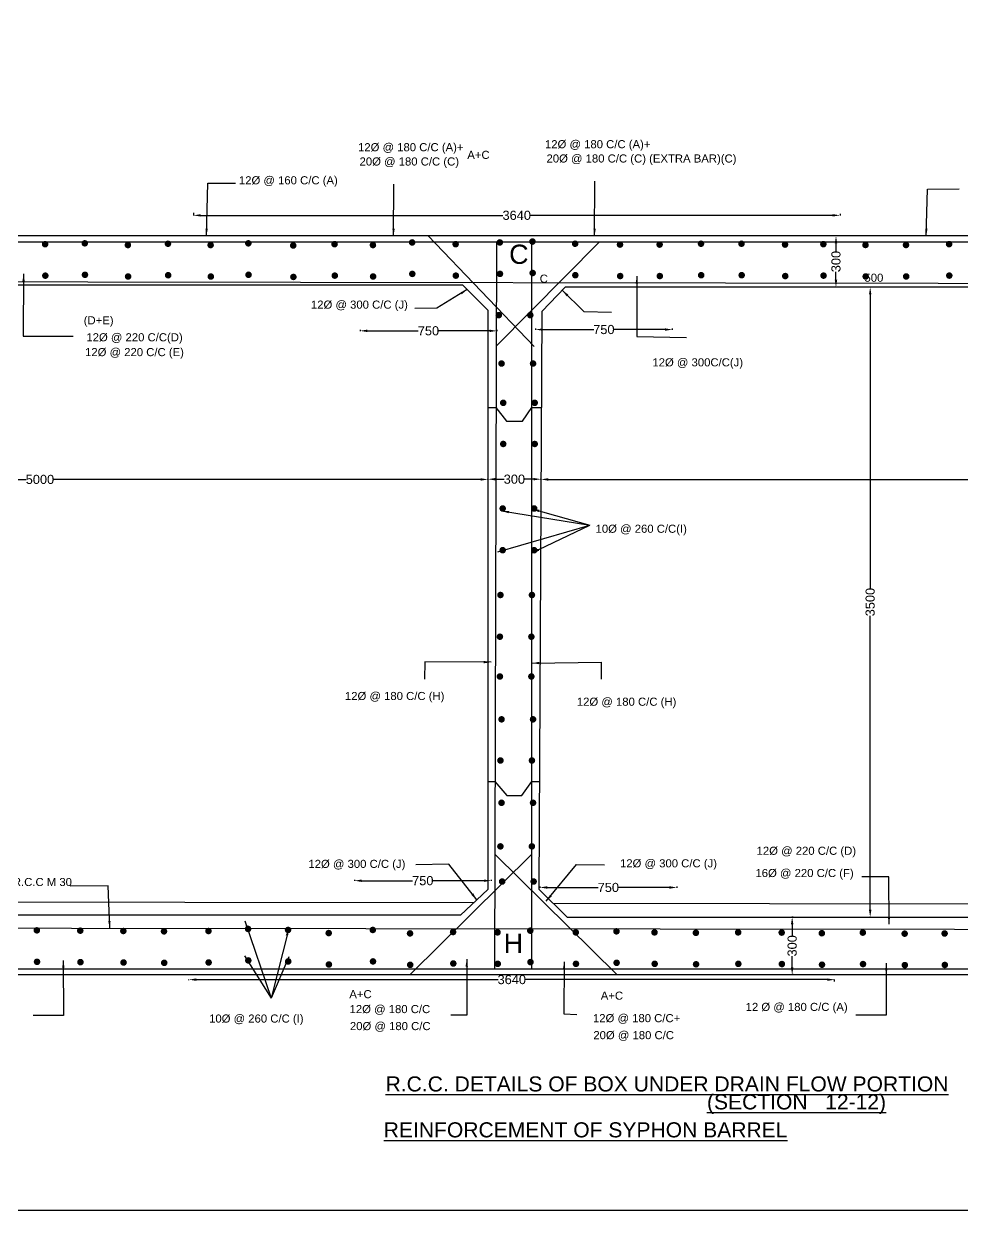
# Model space of a CAD drawing. Header units: metres. Extents: x 5124 to 2275406, y 2311 to 13259777.
# Drawn here: x 2257589 to 2262720, y 13246794 to 13253281 of the extents above; entities that cross this region are included whole.
import ezdxf

# ---------------------------------------------------------------- set-up
doc = ezdxf.new("R2010")
doc.units = ezdxf.units.M
doc.header["$MEASUREMENT"] = 0
doc.layers.add('TEXT', color=7, linetype='Continuous')
doc.styles.get("Standard").update_dxf_attribs({"font": 'arial.ttf'})
doc.dimstyles.new('ISO-25', dxfattribs={"dimtxt": 50, "dimasz": 40, "dimexe": 1.25, "dimexo": 0.625, "dimtad": 0, "dimlfac": 100, "dimtxsty": 'Standard', "dimcen": 0, "dimadec": 0, "dimazin": 0, "dimtfac": 1, "dimtmove": 0, "dimatfit": 3, "dimfxl": 1, "dimarcsym": 0})

# ---------------------------------------------------------------- blocks, each defined once
blk = doc.blocks.new('*D57')
at = {"color": 0, "lineweight": -2, "transparency": 16777216}
for p, q in [((2260387.1, 13251614.4), (2260387.1, 13251607.8)), ((2260427.1, 13251609), (2260705.4, 13251609)), ((2261094.8, 13251609), (2260816.5, 13251609)), ((2261134.8, 13251614.4), (2261134.8, 13251607.8))]:
    blk.add_line(p, q, dxfattribs=at)
at = {"color": 0, "transparency": 16777216}
for points in [[(2260427.1, 13251615.7), (2260427.1, 13251602.3), (2260387.1, 13251609)], [(2261094.8, 13251615.7), (2261094.8, 13251602.3), (2261134.8, 13251609)]]:
    blk.add_solid(points, dxfattribs=at)
at = {"layer": 'Defpoints', "color": 0, "transparency": 16777216}
for p in [(2260387.1, 13251615), (2260387.1, 13251609), (2261134.8, 13251615)]:
    blk.add_point(p, dxfattribs=at)
at = {"color": 0, "transparency": 16777216, "insert": (2260760.9, 13251609), "char_height": 50, "attachment_point": 5}
blk.add_mtext('750', dxfattribs=at)
blk = doc.blocks.new('*D58')
at = {"color": 0, "lineweight": -2, "transparency": 16777216}
for p, q in [((2259428.1, 13251607.4), (2259428.1, 13251600.8)), ((2259468.1, 13251602), (2259746.4, 13251602)), ((2260135.8, 13251602), (2259857.5, 13251602)), ((2260175.8, 13251607.4), (2260175.8, 13251600.8))]:
    blk.add_line(p, q, dxfattribs=at)
at = {"color": 0, "transparency": 16777216}
for points in [[(2259468.1, 13251608.7), (2259468.1, 13251595.3), (2259428.1, 13251602)], [(2260135.8, 13251608.7), (2260135.8, 13251595.3), (2260175.8, 13251602)]]:
    blk.add_solid(points, dxfattribs=at)
at = {"layer": 'Defpoints', "color": 0, "transparency": 16777216}
for p in [(2259428.1, 13251608), (2259428.1, 13251602), (2260175.8, 13251608)]:
    blk.add_point(p, dxfattribs=at)
at = {"color": 0, "transparency": 16777216, "insert": (2259801.9, 13251602), "char_height": 50, "attachment_point": 5}
blk.add_mtext('750', dxfattribs=at)
blk = doc.blocks.new('*D65')
at = {"color": 0, "lineweight": -2, "transparency": 16777216}
for p, q in [((2259397.1, 13248600.9), (2259397.1, 13248594.2)), ((2259437.1, 13248595.5), (2259715.4, 13248595.5)), ((2260104.8, 13248595.5), (2259826.5, 13248595.5)), ((2260144.8, 13248600.9), (2260144.8, 13248594.2))]:
    blk.add_line(p, q, dxfattribs=at)
at = {"color": 0, "transparency": 16777216}
for points in [[(2259437.1, 13248602.2), (2259437.1, 13248588.8), (2259397.1, 13248595.5)], [(2260104.8, 13248602.2), (2260104.8, 13248588.8), (2260144.8, 13248595.5)]]:
    blk.add_solid(points, dxfattribs=at)
at = {"layer": 'Defpoints', "color": 0, "transparency": 16777216}
for p in [(2259397.1, 13248601.5), (2259397.1, 13248595.5), (2260144.8, 13248601.5)]:
    blk.add_point(p, dxfattribs=at)
at = {"color": 0, "transparency": 16777216, "insert": (2259770.9, 13248595.5), "char_height": 50, "attachment_point": 5}
blk.add_mtext('750', dxfattribs=at)
blk = doc.blocks.new('*D66')
at = {"color": 0, "lineweight": -2, "transparency": 16777216}
for p, q in [((2260411.6, 13248563.9), (2260411.6, 13248557.2)), ((2260451.6, 13248558.5), (2260729.9, 13248558.5)), ((2261119.3, 13248558.5), (2260841, 13248558.5)), ((2261159.3, 13248563.9), (2261159.3, 13248557.2))]:
    blk.add_line(p, q, dxfattribs=at)
at = {"color": 0, "transparency": 16777216}
for points in [[(2260451.6, 13248565.2), (2260451.6, 13248551.8), (2260411.6, 13248558.5)], [(2261119.3, 13248565.2), (2261119.3, 13248551.8), (2261159.3, 13248558.5)]]:
    blk.add_solid(points, dxfattribs=at)
at = {"layer": 'Defpoints', "color": 0, "transparency": 16777216}
for p in [(2260411.6, 13248564.5), (2260411.6, 13248558.5), (2261159.3, 13248564.5)]:
    blk.add_point(p, dxfattribs=at)
at = {"color": 0, "transparency": 16777216, "insert": (2260785.4, 13248558.5), "char_height": 50, "attachment_point": 5}
blk.add_mtext('750', dxfattribs=at)
blk = doc.blocks.new('*D81')
at = {"color": 0, "lineweight": -2, "transparency": 16777216}
for p, q in [((2258492.5, 13248051.1), (2258492.5, 13248055.8)), ((2258532.5, 13248054.5), (2260182.3, 13248054.5)), ((2261982.5, 13248054.5), (2260332.7, 13248054.5)), ((2262022.5, 13248045.1), (2262022.5, 13248055.8))]:
    blk.add_line(p, q, dxfattribs=at)
at = {"color": 0, "transparency": 16777216}
for points in [[(2258532.5, 13248061.2), (2258532.5, 13248047.8), (2258492.5, 13248054.5)], [(2261982.5, 13248061.2), (2261982.5, 13248047.8), (2262022.5, 13248054.5)]]:
    blk.add_solid(points, dxfattribs=at)
at = {"layer": 'Defpoints', "color": 0, "transparency": 16777216}
for p in [(2258492.5, 13248050.5), (2262022.5, 13248054.5), (2262022.5, 13248044.5)]:
    blk.add_point(p, dxfattribs=at)
at = {"color": 0, "transparency": 16777216, "insert": (2260257.5, 13248054.5), "char_height": 50, "attachment_point": 5}
blk.add_mtext('3640', dxfattribs=at)
blk = doc.blocks.new('*D82')
at = {"color": 0, "lineweight": -2, "transparency": 16777216}
for p, q in [((2261795.9, 13248396.8), (2261789.2, 13248396.8)), ((2261790.5, 13248356.8), (2261790.5, 13248295.2)), ((2261790.5, 13248122), (2261790.5, 13248183.6)), ((2261795.9, 13248082), (2261789.2, 13248082))]:
    blk.add_line(p, q, dxfattribs=at)
at = {"color": 0, "transparency": 16777216}
for points in [[(2261783.8, 13248356.8), (2261797.2, 13248356.8), (2261790.5, 13248396.8)], [(2261783.8, 13248122), (2261797.2, 13248122), (2261790.5, 13248082)]]:
    blk.add_solid(points, dxfattribs=at)
at = {"layer": 'Defpoints', "color": 0, "transparency": 16777216}
for p in [(2261790.5, 13248396.8), (2261796.5, 13248396.8), (2261796.5, 13248082)]:
    blk.add_point(p, dxfattribs=at)
at = {"color": 0, "transparency": 16777216, "insert": (2261790.5, 13248239.4), "char_height": 50, "attachment_point": 5, "rotation": 90}
blk.add_mtext('300', dxfattribs=at)
blk = doc.blocks.new('*D83')
at = {"color": 0, "lineweight": -2, "transparency": 16777216}
for p, q in [((2262216.4, 13251841.1), (2262215.8, 13251841.1)), ((2262217, 13251801.1), (2262217, 13250194.1)), ((2262217, 13248436.8), (2262217, 13250043.8)), ((2262216.4, 13248396.8), (2262215.8, 13248396.8))]:
    blk.add_line(p, q, dxfattribs=at)
at = {"color": 0, "transparency": 16777216}
for points in [[(2262210.3, 13251801.1), (2262223.7, 13251801.1), (2262217, 13251841.1)], [(2262210.3, 13248436.8), (2262223.7, 13248436.8), (2262217, 13248396.8)]]:
    blk.add_solid(points, dxfattribs=at)
at = {"layer": 'Defpoints', "color": 0, "transparency": 16777216}
for p in [(2262217, 13251841.1), (2262217, 13251841.1), (2262217, 13248396.8)]:
    blk.add_point(p, dxfattribs=at)
at = {"color": 0, "transparency": 16777216, "insert": (2262217, 13250118.9), "char_height": 50, "attachment_point": 5, "rotation": 90}
blk.add_mtext('3500', dxfattribs=at)
blk = doc.blocks.new('*D84')
at = {"color": 0, "lineweight": -2, "transparency": 16777216}
for p, q in [((2260416.4, 13250790.1), (2260416.4, 13250790.7)), ((2260456.4, 13250789.5), (2262779.4, 13250789.5)), ((2265252.9, 13250789.5), (2262929.8, 13250789.5)), ((2265292.9, 13250790.1), (2265292.9, 13250790.7))]:
    blk.add_line(p, q, dxfattribs=at)
at = {"color": 0, "transparency": 16777216}
for points in [[(2260456.4, 13250796.2), (2260456.4, 13250782.8), (2260416.4, 13250789.5)], [(2265252.9, 13250796.2), (2265252.9, 13250782.8), (2265292.9, 13250789.5)]]:
    blk.add_solid(points, dxfattribs=at)
at = {"layer": 'Defpoints', "color": 0, "transparency": 16777216}
for p in [(2260416.4, 13250789.5), (2265292.9, 13250789.5), (2265292.9, 13250789.5)]:
    blk.add_point(p, dxfattribs=at)
at = {"color": 0, "transparency": 16777216, "insert": (2262854.6, 13250789.5), "char_height": 50, "attachment_point": 5}
blk.add_mtext('5000', dxfattribs=at)
blk = doc.blocks.new('*D97')
at = {"color": 0, "lineweight": -2, "transparency": 16777216}
for p, q in [((2262029.4, 13252120.7), (2262028.8, 13252120.7)), ((2262030, 13252080.7), (2262030, 13252036.6)), ((2262030, 13251881.1), (2262030, 13251925.1)), ((2262029.4, 13251841.1), (2262028.8, 13251841.1))]:
    blk.add_line(p, q, dxfattribs=at)
at = {"color": 0, "transparency": 16777216}
for points in [[(2262023.3, 13252080.7), (2262036.7, 13252080.7), (2262030, 13252120.7)], [(2262023.3, 13251881.1), (2262036.7, 13251881.1), (2262030, 13251841.1)]]:
    blk.add_solid(points, dxfattribs=at)
at = {"layer": 'Defpoints', "color": 0, "transparency": 16777216}
for p in [(2262030, 13252120.7), (2262030, 13252120.7), (2262030, 13251841.1)]:
    blk.add_point(p, dxfattribs=at)
at = {"color": 0, "transparency": 16777216, "insert": (2262030, 13251980.9), "char_height": 50, "attachment_point": 5, "rotation": 90}
blk.add_mtext('300', dxfattribs=at)
blk = doc.blocks.new('*D98')
at = {"color": 0, "lineweight": -2, "transparency": 16777216}
for p, q in [((2258517, 13252246.9), (2258517, 13252232.2)), ((2258557, 13252233.5), (2260209.3, 13252233.5)), ((2262012, 13252233.5), (2260359.7, 13252233.5)), ((2262052, 13252241.4), (2262052, 13252232.2))]:
    blk.add_line(p, q, dxfattribs=at)
at = {"color": 0, "transparency": 16777216}
for points in [[(2258557, 13252240.2), (2258557, 13252226.8), (2258517, 13252233.5)], [(2262012, 13252240.2), (2262012, 13252226.8), (2262052, 13252233.5)]]:
    blk.add_solid(points, dxfattribs=at)
at = {"layer": 'Defpoints', "color": 0, "transparency": 16777216}
for p in [(2258517, 13252247.5), (2262052, 13252242), (2262052, 13252233.5)]:
    blk.add_point(p, dxfattribs=at)
at = {"color": 0, "transparency": 16777216, "insert": (2260284.5, 13252233.5), "char_height": 50, "attachment_point": 5}
blk.add_mtext('3640', dxfattribs=at)
blk = doc.blocks.new('*D100')
at = {"color": 0, "lineweight": -2, "transparency": 16777216}
for p, q in [((2260127.1, 13250790.1), (2260127.1, 13250792)), ((2260167.1, 13250790.7), (2260216, 13250790.7)), ((2260376.4, 13250790.7), (2260327.5, 13250790.7)), ((2260416.4, 13250791.1), (2260416.4, 13250792))]:
    blk.add_line(p, q, dxfattribs=at)
at = {"color": 0, "transparency": 16777216}
for points in [[(2260167.1, 13250797.4), (2260167.1, 13250784.1), (2260127.1, 13250790.7)], [(2260376.4, 13250797.4), (2260376.4, 13250784.1), (2260416.4, 13250790.7)]]:
    blk.add_solid(points, dxfattribs=at)
at = {"layer": 'Defpoints', "color": 0, "transparency": 16777216}
for p in [(2260127.1, 13250789.5), (2260416.4, 13250790.7), (2260416.4, 13250790.4)]:
    blk.add_point(p, dxfattribs=at)
at = {"color": 0, "transparency": 16777216, "insert": (2260271.7, 13250790.7), "char_height": 50, "attachment_point": 5}
blk.add_mtext('300', dxfattribs=at)
blk = doc.blocks.new('*D101')
at = {"color": 0, "lineweight": -2, "transparency": 16777216}
for p, q in [((2255228.6, 13250790.1), (2255228.6, 13250790.8)), ((2255268.6, 13250789.5), (2257602.6, 13250789.5)), ((2260087.1, 13250789.5), (2257753, 13250789.5)), ((2260127.1, 13250790.1), (2260127.1, 13250790.8))]:
    blk.add_line(p, q, dxfattribs=at)
at = {"color": 0, "transparency": 16777216}
for points in [[(2255268.6, 13250796.2), (2255268.6, 13250782.8), (2255228.6, 13250789.5)], [(2260087.1, 13250796.2), (2260087.1, 13250782.8), (2260127.1, 13250789.5)]]:
    blk.add_solid(points, dxfattribs=at)
at = {"layer": 'Defpoints', "color": 0, "transparency": 16777216}
for p in [(2255228.6, 13250789.5), (2255228.6, 13250789.5), (2260127.1, 13250789.5)]:
    blk.add_point(p, dxfattribs=at)
at = {"color": 0, "transparency": 16777216, "insert": (2257677.8, 13250789.5), "char_height": 50, "attachment_point": 5}
blk.add_mtext('5000', dxfattribs=at)

msp = doc.modelspace()

# ---------------------------------------------------------------- hatches: boundary and pattern name
h = msp.add_hatch(color=256)
edge = h.paths.add_edge_path()
edge.add_arc((2257706.19742, 13252075.79403), 18.02776, 0, 360)
h = msp.add_hatch(color=256)
edge = h.paths.add_edge_path()
edge.add_arc((2257922.86987, 13252080.54918), 18.02776, 0, 360)
h = msp.add_hatch(color=256)
edge = h.paths.add_edge_path()
edge.add_arc((2258158.58902, 13252071.03889), 18.02776, 0, 360)
h = msp.add_hatch(color=256)
edge = h.paths.add_edge_path()
edge.add_arc((2258377.64065, 13252078.17209), 18.02776, 0, 360)
h = msp.add_hatch(color=256)
edge = h.paths.add_edge_path()
edge.add_arc((2258610.98063, 13252071.03889), 18.02776, 0, 360)
h = msp.add_hatch(color=256)
edge = h.paths.add_edge_path()
edge.add_arc((2258817.22688, 13252080.57915), 18.02776, 0, 360)
h = msp.add_hatch(color=256)
edge = h.paths.add_edge_path()
edge.add_arc((2259062.47071, 13252068.6908), 18.02776, 0, 360)
h = msp.add_hatch(color=256)
edge = h.paths.add_edge_path()
edge.add_arc((2259288.66518, 13252075.824), 18.02776, 0, 360)
h = msp.add_hatch(color=256)
edge = h.paths.add_edge_path()
edge.add_arc((2259498.1948, 13252071.06789), 18.02776, 0, 360)
h = msp.add_hatch(color=256)
edge = h.paths.add_edge_path()
edge.add_arc((2259712.48542, 13252085.33526), 18.02776, 0, 360)
h = msp.add_hatch(color=256)
edge = h.paths.add_edge_path()
edge.add_arc((2259950.5864, 13252075.824), 18.02776, 0, 360)
h = msp.add_hatch(color=256)
edge = h.paths.add_edge_path()
edge.add_arc((2260191.93608, 13252085.44159), 18.02776, 0, 360)
h = msp.add_hatch(color=256)
edge = h.paths.add_edge_path()
edge.add_arc((2260370.50982, 13252090.1977), 18.02776, 0, 360)
h = msp.add_hatch(color=256)
edge = h.paths.add_edge_path()
edge.add_arc((2260603.8498, 13252078.30839), 18.02776, 0, 360)
h = msp.add_hatch(color=256)
edge = h.paths.add_edge_path()
edge.add_arc((2260849.09362, 13252073.55325), 18.02776, 0, 360)
h = msp.add_hatch(color=256)
edge = h.paths.add_edge_path()
edge.add_arc((2261065.76342, 13252073.55325), 18.02776, 0, 360)
h = msp.add_hatch(color=256)
edge = h.paths.add_edge_path()
edge.add_arc((2261291.96055, 13252078.30839), 18.02776, 0, 360)
h = msp.add_hatch(color=256)
edge = h.paths.add_edge_path()
edge.add_arc((2261513.39402, 13252078.30839), 18.02776, 0, 360)
h = msp.add_hatch(color=256)
edge = h.paths.add_edge_path()
edge.add_arc((2261751.49233, 13252073.55325), 18.02776, 0, 360)
h = msp.add_hatch(color=256)
edge = h.paths.add_edge_path()
edge.add_arc((2261961.02195, 13252075.9313), 18.02776, 0, 360)
h = msp.add_hatch(color=256)
edge = h.paths.add_edge_path()
edge.add_arc((2262191.34529, 13252071.3695), 18.02776, 0, 360)
h = msp.add_hatch(color=256)
edge = h.paths.add_edge_path()
edge.add_arc((2262412.77875, 13252071.3695), 18.02776, 0, 360)
h = msp.add_hatch(color=256)
edge = h.paths.add_edge_path()
edge.add_arc((2262648.4979, 13252076.12561), 18.02776, 0, 360)
h = msp.add_hatch(color=256)
edge = h.paths.add_edge_path()
edge.add_arc((2257707.24831, 13251903.77461), 18.02776, 0, 360)
h = msp.add_hatch(color=256)
edge = h.paths.add_edge_path()
edge.add_arc((2257923.92076, 13251908.52975), 18.02776, 0, 360)
h = msp.add_hatch(color=256)
edge = h.paths.add_edge_path()
edge.add_arc((2258378.69154, 13251906.15267), 18.02776, 0, 360)
h = msp.add_hatch(color=256)
edge = h.paths.add_edge_path()
edge.add_arc((2258818.27777, 13251908.55972), 18.02776, 0, 360)
h = msp.add_hatch(color=256)
edge = h.paths.add_edge_path()
edge.add_arc((2259289.71607, 13251903.80458), 18.02776, 0, 360)
h = msp.add_hatch(color=256)
edge = h.paths.add_edge_path()
edge.add_arc((2259713.53631, 13251913.31583), 18.02776, 0, 360)
h = msp.add_hatch(color=256)
edge = h.paths.add_edge_path()
edge.add_arc((2259951.63729, 13251903.80458), 18.02776, 0, 360)
h = msp.add_hatch(color=256)
edge = h.paths.add_edge_path()
edge.add_arc((2260192.98697, 13251913.42217), 18.02776, 0, 360)
h = msp.add_hatch(color=256)
edge = h.paths.add_edge_path()
edge.add_arc((2260371.5607, 13251918.17828), 18.02776, 0, 360)
h = msp.add_hatch(color=256)
edge = h.paths.add_edge_path()
edge.add_arc((2260604.90068, 13251906.28897), 18.02776, 0, 360)
h = msp.add_hatch(color=256)
edge = h.paths.add_edge_path()
edge.add_arc((2261293.01144, 13251906.28897), 18.02776, 0, 360)
h = msp.add_hatch(color=256)
edge = h.paths.add_edge_path()
edge.add_arc((2261514.4449, 13251906.28897), 18.02776, 0, 360)
h = msp.add_hatch(color=256)
edge = h.paths.add_edge_path()
edge.add_arc((2261962.07284, 13251903.91188), 18.02776, 0, 360)
h = msp.add_hatch(color=256)
edge = h.paths.add_edge_path()
edge.add_arc((2262649.54879, 13251904.10618), 18.02776, 0, 360)
h = msp.add_hatch(color=256)
edge = h.paths.add_edge_path()
edge.add_arc((2258159.63991, 13251899.01947), 18.02776, 0, 360)
h = msp.add_hatch(color=256)
edge = h.paths.add_edge_path()
edge.add_arc((2258612.03152, 13251899.01947), 18.02776, 0, 360)
h = msp.add_hatch(color=256)
edge = h.paths.add_edge_path()
edge.add_arc((2259063.5216, 13251896.67138), 18.02776, 0, 360)
h = msp.add_hatch(color=256)
edge = h.paths.add_edge_path()
edge.add_arc((2259499.24569, 13251899.04847), 18.02776, 0, 360)
h = msp.add_hatch(color=256)
edge = h.paths.add_edge_path()
edge.add_arc((2260850.14451, 13251901.53382), 18.02776, 0, 360)
h = msp.add_hatch(color=256)
edge = h.paths.add_edge_path()
edge.add_arc((2261066.8143, 13251901.53382), 18.02776, 0, 360)
h = msp.add_hatch(color=256)
edge = h.paths.add_edge_path()
edge.add_arc((2261752.54322, 13251901.53382), 18.02776, 0, 360)
h = msp.add_hatch(color=256)
edge = h.paths.add_edge_path()
edge.add_arc((2262192.39618, 13251899.35007), 18.02776, 0, 360)
h = msp.add_hatch(color=256)
edge = h.paths.add_edge_path()
edge.add_arc((2262413.82964, 13251899.35007), 18.02776, 0, 360)
h = msp.add_hatch(color=256)
edge = h.paths.add_edge_path()
edge.add_arc((2260186.45371, 13251687.78272), 18.02776, 0, 360)
h = msp.add_hatch(color=256)
edge = h.paths.add_edge_path()
edge.add_arc((2260358.59409, 13251687.78272), 18.02776, 0, 360)
h = msp.add_hatch(color=256)
edge = h.paths.add_edge_path()
edge.add_arc((2260201.68093, 13251423.17574), 18.02776, 0, 360)
h = msp.add_hatch(color=256)
edge = h.paths.add_edge_path()
edge.add_arc((2260373.82131, 13251423.17574), 18.02776, 0, 360)
h = msp.add_hatch(color=256)
edge = h.paths.add_edge_path()
edge.add_arc((2260210.76018, 13251208.49536), 18.02776, 0, 360)
h = msp.add_hatch(color=256)
edge = h.paths.add_edge_path()
edge.add_arc((2260382.90056, 13251208.49536), 18.02776, 0, 360)
h = msp.add_hatch(color=256)
edge = h.paths.add_edge_path()
edge.add_arc((2260210.76018, 13250983.42791), 18.02776, 0, 360)
h = msp.add_hatch(color=256)
edge = h.paths.add_edge_path()
edge.add_arc((2260382.90056, 13250983.42791), 18.02776, 0, 360)
h = msp.add_hatch(color=256)
edge = h.paths.add_edge_path()
edge.add_arc((2260207.71687, 13250630.61829), 18.02776, 0, 360)
h = msp.add_hatch(color=256)
edge = h.paths.add_edge_path()
edge.add_arc((2260379.85725, 13250630.61829), 18.02776, 0, 360)
h = msp.add_hatch(color=256)
edge = h.paths.add_edge_path()
edge.add_arc((2260207.71687, 13250402.50963), 18.02776, 0, 360)
h = msp.add_hatch(color=256)
edge = h.paths.add_edge_path()
edge.add_arc((2260379.85725, 13250402.50963), 18.02776, 0, 360)
h = msp.add_hatch(color=256)
edge = h.paths.add_edge_path()
edge.add_arc((2260195.50896, 13250157.64341), 18.02776, 0, 360)
h = msp.add_hatch(color=256)
edge = h.paths.add_edge_path()
edge.add_arc((2260367.64933, 13250157.64341), 18.02776, 0, 360)
h = msp.add_hatch(color=256)
edge = h.paths.add_edge_path()
edge.add_arc((2260192.46298, 13249929.53378), 18.02776, 0, 360)
h = msp.add_hatch(color=256)
edge = h.paths.add_edge_path()
edge.add_arc((2260364.60336, 13249929.53378), 18.02776, 0, 360)
h = msp.add_hatch(color=256)
edge = h.paths.add_edge_path()
edge.add_arc((2260192.46298, 13249712.02197), 18.02776, 0, 360)
h = msp.add_hatch(color=256)
edge = h.paths.add_edge_path()
edge.add_arc((2260364.60336, 13249712.02197), 18.02776, 0, 360)
h = msp.add_hatch(color=256)
edge = h.paths.add_edge_path()
edge.add_arc((2260201.59824, 13249477.82897), 18.02776, 0, 360)
h = msp.add_hatch(color=256)
edge = h.paths.add_edge_path()
edge.add_arc((2260373.73862, 13249477.82897), 18.02776, 0, 360)
h = msp.add_hatch(color=256)
edge = h.paths.add_edge_path()
edge.add_arc((2260195.50896, 13249252.76151), 18.02776, 0, 360)
h = msp.add_hatch(color=256)
edge = h.paths.add_edge_path()
edge.add_arc((2260367.64933, 13249252.76151), 18.02776, 0, 360)
h = msp.add_hatch(color=256)
edge = h.paths.add_edge_path()
edge.add_arc((2260201.59824, 13249021.61068), 18.02776, 0, 360)
h = msp.add_hatch(color=256)
edge = h.paths.add_edge_path()
edge.add_arc((2260373.73862, 13249021.61068), 18.02776, 0, 360)
h = msp.add_hatch(color=256)
edge = h.paths.add_edge_path()
edge.add_arc((2260195.25557, 13248783.16812), 18.02776, 0, 360)
h = msp.add_hatch(color=256)
edge = h.paths.add_edge_path()
edge.add_arc((2260367.39595, 13248783.16812), 18.02776, 0, 360)
h = msp.add_hatch(color=256)
edge = h.paths.add_edge_path()
edge.add_arc((2260204.78292, 13248591.00773), 18.02776, 0, 360)
h = msp.add_hatch(color=256)
edge = h.paths.add_edge_path()
edge.add_arc((2260376.92329, 13248591.00773), 18.02776, 0, 360)
h = msp.add_hatch(color=256)
edge = h.paths.add_edge_path()
edge.add_arc((2257660.89451, 13248324.10168), 18.02776, 0, 360)
h = msp.add_hatch(color=256)
edge = h.paths.add_edge_path()
edge.add_arc((2257898.28335, 13248322.2205), 18.02776, 0, 360)
h = msp.add_hatch(color=256)
edge = h.paths.add_edge_path()
edge.add_arc((2258133.79178, 13248320.33836), 18.02776, 0, 360)
h = msp.add_hatch(color=256)
edge = h.paths.add_edge_path()
edge.add_arc((2258356.1081, 13248318.45718), 18.02776, 0, 360)
h = msp.add_hatch(color=256)
edge = h.paths.add_edge_path()
edge.add_arc((2258599.15146, 13248320.33836), 18.02776, 0, 360)
h = msp.add_hatch(color=256)
edge = h.paths.add_edge_path()
edge.add_arc((2258815.81859, 13248331.62736), 18.02776, 0, 360)
h = msp.add_hatch(color=256)
edge = h.paths.add_edge_path()
edge.add_arc((2259034.16607, 13248326.16943), 18.02776, 0, 360)
h = msp.add_hatch(color=256)
edge = h.paths.add_edge_path()
edge.add_arc((2259256.48238, 13248309.23594), 18.02776, 0, 360)
h = msp.add_hatch(color=256)
edge = h.paths.add_edge_path()
edge.add_arc((2259497.64268, 13248326.16943), 18.02776, 0, 360)
h = msp.add_hatch(color=256)
edge = h.paths.add_edge_path()
edge.add_arc((2259701.12035, 13248307.35476), 18.02776, 0, 360)
h = msp.add_hatch(color=256)
edge = h.paths.add_edge_path()
edge.add_arc((2259936.62612, 13248314.88043), 18.02776, 0, 360)
h = msp.add_hatch(color=256)
edge = h.paths.add_edge_path()
edge.add_arc((2260179.66948, 13248312.99926), 18.02776, 0, 360)
h = msp.add_hatch(color=256)
edge = h.paths.add_edge_path()
edge.add_arc((2260358.65398, 13248322.40611), 18.02776, 0, 360)
h = msp.add_hatch(color=256)
edge = h.paths.add_edge_path()
edge.add_arc((2260607.3492, 13248312.99926), 18.02776, 0, 360)
h = msp.add_hatch(color=256)
edge = h.paths.add_edge_path()
edge.add_arc((2260829.66552, 13248318.64375), 18.02776, 0, 360)
h = msp.add_hatch(color=256)
edge = h.paths.add_edge_path()
edge.add_arc((2261037.7655, 13248312.89002), 18.02776, 0, 360)
h = msp.add_hatch(color=256)
edge = h.paths.add_edge_path()
edge.add_arc((2261264.05065, 13248310.53613), 18.02776, 0, 360)
h = msp.add_hatch(color=256)
edge = h.paths.add_edge_path()
edge.add_arc((2261495.04881, 13248312.89002), 18.02776, 0, 360)
h = msp.add_hatch(color=256)
edge = h.paths.add_edge_path()
edge.add_arc((2261733.12045, 13248311.71356), 18.02776, 0, 360)
h = msp.add_hatch(color=256)
edge = h.paths.add_edge_path()
edge.add_arc((2261952.42813, 13248308.17258), 18.02776, 0, 360)
h = msp.add_hatch(color=256)
edge = h.paths.add_edge_path()
edge.add_arc((2262176.71287, 13248311.69616), 18.02776, 0, 360)
h = msp.add_hatch(color=256)
edge = h.paths.add_edge_path()
edge.add_arc((2262405.35585, 13248305.81192), 18.02776, 0, 360)
h = msp.add_hatch(color=256)
edge = h.paths.add_edge_path()
edge.add_arc((2262623.8927, 13248306.91105), 18.02776, 0, 360)
h = msp.add_hatch(color=256)
edge = h.paths.add_edge_path()
edge.add_arc((2257661.9454, 13248152.08226), 18.02776, 0, 360)
h = msp.add_hatch(color=256)
edge = h.paths.add_edge_path()
edge.add_arc((2257899.33423, 13248150.20108), 18.02776, 0, 360)
h = msp.add_hatch(color=256)
edge = h.paths.add_edge_path()
edge.add_arc((2258134.84267, 13248148.31894), 18.02776, 0, 360)
h = msp.add_hatch(color=256)
edge = h.paths.add_edge_path()
edge.add_arc((2258357.15899, 13248146.43776), 18.02776, 0, 360)
h = msp.add_hatch(color=256)
edge = h.paths.add_edge_path()
edge.add_arc((2258600.20235, 13248148.31894), 18.02776, 0, 360)
h = msp.add_hatch(color=256)
edge = h.paths.add_edge_path()
edge.add_arc((2258816.86948, 13248159.60793), 18.02776, 0, 360)
h = msp.add_hatch(color=256)
edge = h.paths.add_edge_path()
edge.add_arc((2259035.21695, 13248154.15), 18.02776, 0, 360)
h = msp.add_hatch(color=256)
edge = h.paths.add_edge_path()
edge.add_arc((2259498.69357, 13248154.15), 18.02776, 0, 360)
h = msp.add_hatch(color=256)
edge = h.paths.add_edge_path()
edge.add_arc((2259937.67701, 13248142.86101), 18.02776, 0, 360)
h = msp.add_hatch(color=256)
edge = h.paths.add_edge_path()
edge.add_arc((2260180.72037, 13248140.97983), 18.02776, 0, 360)
h = msp.add_hatch(color=256)
edge = h.paths.add_edge_path()
edge.add_arc((2260359.70487, 13248150.38668), 18.02776, 0, 360)
h = msp.add_hatch(color=256)
edge = h.paths.add_edge_path()
edge.add_arc((2260608.40009, 13248140.97983), 18.02776, 0, 360)
h = msp.add_hatch(color=256)
edge = h.paths.add_edge_path()
edge.add_arc((2260830.71641, 13248146.62433), 18.02776, 0, 360)
h = msp.add_hatch(color=256)
edge = h.paths.add_edge_path()
edge.add_arc((2261038.81639, 13248140.8706), 18.02776, 0, 360)
h = msp.add_hatch(color=256)
edge = h.paths.add_edge_path()
edge.add_arc((2261496.09969, 13248140.8706), 18.02776, 0, 360)
h = msp.add_hatch(color=256)
edge = h.paths.add_edge_path()
edge.add_arc((2261734.17134, 13248139.69414), 18.02776, 0, 360)
h = msp.add_hatch(color=256)
edge = h.paths.add_edge_path()
edge.add_arc((2262177.76375, 13248139.67674), 18.02776, 0, 360)
h = msp.add_hatch(color=256)
edge = h.paths.add_edge_path()
edge.add_arc((2259257.53327, 13248137.21651), 18.02776, 0, 360)
h = msp.add_hatch(color=256)
edge = h.paths.add_edge_path()
edge.add_arc((2259702.17124, 13248135.33533), 18.02776, 0, 360)
h = msp.add_hatch(color=256)
edge = h.paths.add_edge_path()
edge.add_arc((2261265.10154, 13248138.51671), 18.02776, 0, 360)
h = msp.add_hatch(color=256)
edge = h.paths.add_edge_path()
edge.add_arc((2261953.47902, 13248136.15315), 18.02776, 0, 360)
h = msp.add_hatch(color=256)
edge = h.paths.add_edge_path()
edge.add_arc((2262406.40674, 13248133.7925), 18.02776, 0, 360)
h = msp.add_hatch(color=256)
edge = h.paths.add_edge_path()
edge.add_arc((2262624.94359, 13248134.89162), 18.02776, 0, 360)

# ---------------------------------------------------------------- linework, layer by layer
for points in [[(2249759.9555, 13252120.68356), (2249759.9555, 13248081.99855), (2270754.88643, 13248081.99855), (2270766.52494, 13248081.99855), (2270766.52494, 13252120.68356)], [(2270766.52494, 13252120.68356), (2249759.9555, 13252120.68356)], [(2259799.89118, 13252120.68356), (2260380.667, 13251516.26004)], [(2249798.96605, 13252088.93668), (2270722.19804, 13252088.93668), (2270722.19804, 13248111.62801), (2249804.67754, 13248111.62801), (2249804.67754, 13252088.93668)], [(2260173.29325, 13252088.93668), (2260162.66054, 13248111.62801)], [(2260171.76885, 13251518.71328), (2260737.83263, 13252088.93668)], [(2260367.77125, 13248111.62801), (2260367.77125, 13252088.93668)], [(2270722.19804, 13251848.37681), (2249804.67754, 13251880.03668)], [(2255235.29785, 13251721.53431), (2255367.52421, 13251854.43903), (2259987.58005, 13251854.43903), (2260127.06252, 13251714.90648), (2260127.06252, 13248547.16508), (2259977.16287, 13248407.15393), (2255377.68994, 13248407.15393), (2255228.61649, 13248557.59268), (2255228.61649, 13251714.81867)], [(2260404.91389, 13248549.22449), (2260560.02213, 13248396.79885), (2265146.56338, 13248396.79885), (2265292.87089, 13248534.25748), (2265292.87089, 13251704.68192), (2265165.20654, 13251841.09635), (2260549.35349, 13251841.09635), (2260421.1144, 13251708.0321), (2260404.91389, 13248549.22449)], [(2260127.06252, 13251182.24338), (2260170.86903, 13251182.12627), (2260229.07905, 13251107.56787), (2260316.6193, 13251107.56787), (2260367.77125, 13251182.24338), (2260418.41647, 13251181.98364)], [(2260127.06252, 13249137.18721), (2260165.40194, 13249137.08471), (2260230.19261, 13249061.5545), (2260312.66795, 13249062.23614)], [(2260312.66795, 13249062.23614), (2260367.77125, 13249137.85434), (2260407.93173, 13249137.64837)], [(2259702.22113, 13248081.99855), (2260367.77125, 13248740.28591)], [(2260164.34261, 13248740.82974), (2260831.22805, 13248081.99855)], [(2255303.15321, 13248482.3733), (2260052.11269, 13248477.1595)], [(2260482.46801, 13248473.01167), (2265219.71714, 13248465.52816)], [(2249804.67754, 13248344.50133), (2270722.19804, 13248321.19515)]]:
    msp.add_lwpolyline(points)
at = {"layer": 'TEXT'}
msp.add_lwpolyline([(2275406.27364, 13259768.93491), (2248743.70021, 13259768.93491), (2248743.70021, 13246793.52053), (2275406.27364, 13246793.52053)], close=True, dxfattribs=at)

# ---------------------------------------------------------------- texts
for s, height, p in [('12Ø @ 180 C/C (A)+', 44.2751593, (2260438.92958, 13252600.36542)), ('12Ø @ 180 C/C (A)+', 44.2751593, (2259416.87235, 13252583.97871)), ('A+C', 44.275159, (2260014.30239, 13252542.02142)), ('20Ø @ 180 C/C (C)', 44.2751593, (2259425.18399, 13252505.95599)), ('20Ø @ 180 C/C (C) (EXTRA BAR)(C)', 44.2751593, (2260447.24123, 13252522.3427)), ('12Ø @ 160 C/C (A)', 44.2751593, (2258765.65584, 13252403.06779)), ('C', 105.25299, (2260243.10472, 13251968.15928)), ('C', 44.27516, (2260410.13666, 13251865.21181)), ('500', 44.275159, (2262185.64923, 13251870.38569)), ('12Ø @ 300 C/C (J)', 44.2751593, (2259159.3517, 13251723.22537)), ('(D+E)', 44.275159, (2257917.1469, 13251637.37456)), ('12Ø @ 220 C/C(D) ', 44.2751593, (2257931.64824, 13251544.69378)), ('12Ø @ 220 C/C (E) ', 44.2751593, (2257924.39765, 13251463.59809)), ('12Ø @ 300C/C(J)', 44.2751593, (2261026.23258, 13251407.68867)), ('10Ø @ 260 C/C(I)', 44.2751593, (2260715.63849, 13250497.87079)), ('12Ø @ 180 C/C (H)', 44.2751593, (2259345.30523, 13249583.34069)), ('12Ø @ 180 C/C (H)', 44.2751593, (2260613.12522, 13249552.09233)), ('12Ø @ 220 C/C (D)', 44.2751593, (2261595.97903, 13248737.08956)), ('12Ø @ 300 C/C (J)', 44.2751593, (2259145.56517, 13248665.41826)), ('12Ø @ 300 C/C (J)', 44.2751593, (2260849.15986, 13248668.4382)), ('16Ø @ 220 C/C (F)', 44.2751593, (2261589.72971, 13248615.39017)), ('BOX IN R.C.C M 30', 44.2751593, (2257302.9938, 13248566.2628)), ('H', 105.25299, (2260213.63383, 13248200.75161)), ('A+C', 44.275159, (2259369.29862, 13247953.13455)), ('A+C', 44.275159, (2260743.92551, 13247944.84862)), ('12Ø @ 180 C/C', 44.2751593, (2259370.66244, 13247871.41808)), ('12 Ø @ 180 C/C (A)', 44.2751593, (2261536.09568, 13247883.30152)), ('10Ø @ 260 C/C (I)', 44.2751593, (2258602.59958, 13247819.69539)), ('12Ø @ 180 C/C+', 44.2751593, (2260701.44354, 13247821.89159)), ('20Ø @ 180 C/C', 44.2751593, (2259372.60181, 13247778.4562)), ('20Ø @ 180 C/C', 44.2751593, (2260703.38291, 13247728.92971)), ('%%UR.C.C. DETAILS OF BOX UNDER DRAIN FLOW PORTION', 82.4399476, (2259567.5107, 13247443.04674)), ('%%U(SECTION   12-12)', 82.4399476, (2261324.58557, 13247345.01671)), ('%%UREINFORCEMENT OF SYPHON BARREL', 82.4399476, (2259557.23268, 13247192.0761))]:
    msp.add_text(s, height=height, dxfattribs=at).set_placement(p)

# ---------------------------------------------------------------- dimensions: what is measured, and where the dimension line sits
for base, p1, p2, text, picture, middle in [((2262052, 13252233.5), (2258517, 13252247.5), (2262052, 13252242), '3640', '*D98', (2260284.5, 13252233.5)), ((2259428.05611, 13251602), (2260175.80303, 13251608), (2259428.05611, 13251608), '750', '*D58', (2259801.92957, 13251602)), ((2260387.05611, 13251609), (2261134.80303, 13251615), (2260387.05611, 13251615), '750', '*D57', (2260760.92957, 13251609)), ((2255228.61649, 13250789.5), (2260127.06252, 13250789.5), (2255228.61649, 13250789.5), '5000', '*D101', (2257677.8395, 13250789.5)), ((2260416.40349, 13250790.74024), (2260127.06252, 13250789.5), (2260416.40349, 13250790.42774), '300', '*D100', (2260271.73301, 13250790.74024)), ((2265292.87089, 13250789.49024), (2260416.40349, 13250789.49024), (2265292.87089, 13250789.49024), '5000', '*D84', (2262854.63719, 13250789.49024)), ((2259397.05611, 13248595.5), (2260144.80303, 13248601.5), (2259397.05611, 13248601.5), '750', '*D65', (2259770.92957, 13248595.5)), ((2260411.55611, 13248558.5), (2261159.30303, 13248564.5), (2260411.55611, 13248564.5), '750', '*D66', (2260785.42957, 13248558.5)), ((2262022.5, 13248054.5), (2258492.5, 13248050.5), (2262022.5, 13248044.5), '3640', '*D81', (2260257.5, 13248054.5))]:
    dim = msp.add_linear_dim(base=base, p1=p1, p2=p2, text=text, dimstyle='ISO-25')
    dim.commit()
    dim.dimension.update_dxf_attribs({"geometry": picture, "text_midpoint": middle})
for base, p1, p2, text, picture, middle in [((2262030, 13252120.68356), (2262030, 13251841.09635), (2262030, 13252120.68356), '300', '*D97', (2262030, 13251980.88996)), ((2262217, 13251841.09635), (2262217, 13248396.79885), (2262217, 13251841.09635), '3500', '*D83', (2262217, 13250118.9476)), ((2261790.5, 13248396.79885), (2261796.5, 13248081.99855), (2261796.5, 13248396.79885), '300', '*D82', (2261790.5, 13248239.3987))]:
    dim = msp.add_linear_dim(base=base, p1=p1, p2=p2, angle=90, text=text, dimstyle='ISO-25')
    dim.commit()
    dim.dimension.update_dxf_attribs({"geometry": picture, "text_midpoint": middle})

# ---------------------------------------------------------------- leaders
for points in [[(2258588, 13252120.68356), (2258595, 13252409), (2258746.5, 13252410)], [(2259610.5, 13252120.68356), (2259613.5, 13252404)], [(2260710, 13252120.68356), (2260711.5, 13252421)], [(2262523, 13252120.68356), (2262530.5, 13252377.5), (2262703.5, 13252379)], [(2257588.5, 13251913), (2257586.5, 13251573), (2257859, 13251573)], [(2260941, 13251900.5), (2260941, 13251571.5), (2261213.5, 13251565.5)], [(2260014.25722, 13251827.75228), (2259848.5, 13251726.5), (2259728, 13251725)], [(2260532.88192, 13251824.00501), (2260650.5, 13251708.5), (2260803.5, 13251705)], [(2260367.77125, 13250628), (2260684, 13250539)], [(2260201.5, 13250617.5), (2260684, 13250539)], [(2260180.5, 13250394), (2260684, 13250539)], [(2260367.77125, 13250387.5), (2260684, 13250539)], [(2260144.5, 13249790.5), (2259782, 13249791.5), (2259780.5, 13249698)], [(2260367.77125, 13249785), (2260746, 13249791), (2260746, 13249697)], [(2260066.43364, 13248490.53573), (2259914, 13248686.5), (2259732, 13248682.5)], [(2260446, 13248483.5), (2260611.5, 13248684), (2260764, 13248683)], [(2262320, 13248358.5), (2262319, 13248616.5), (2262171.5, 13248617.5)], [(2258058.99811, 13248335.30441), (2258050.5, 13248568), (2257843, 13248566.5)], [(2258798.5, 13248376), (2258941.5, 13247952.5)], [(2259037.98575, 13248334.21363), (2258941.5, 13247952.5)], [(2257805.5, 13248160), (2257807, 13247859), (2257640, 13247859)], [(2258796.5, 13248185.5), (2258941.5, 13247952.5)], [(2259038, 13248179), (2258941.5, 13247952.5)], [(2260011, 13248166), (2260011, 13247861), (2259925, 13247861)], [(2260543.5, 13248151), (2260542.5, 13247868), (2260613, 13247864.5)], [(2262305, 13248145), (2262305, 13247859.5), (2262138.5, 13247860.5)]]:
    msp.add_leader(points, dimstyle='ISO-25', override={"dimgap": 0.625, "dimtad": 0})

doc.saveas('drawing.dxf')
